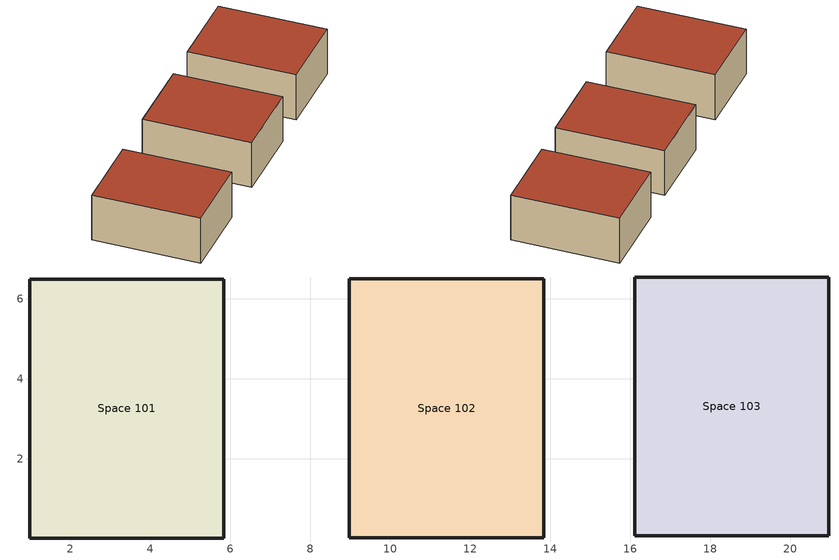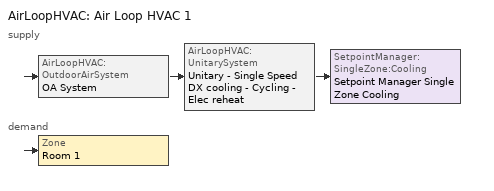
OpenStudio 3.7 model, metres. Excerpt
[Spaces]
Space 101
 floor ground: 5.84,6.49 5.84,0.02 0.98,0.02 0.98,6.49 z0
 wall outside: 5.84,6.49 0.98,6.49 0.98,0.02 5.84,0.02 5.84,6.49 z0:3
 roof outside: 5.84,0.02 5.84,6.49 0.98,6.49 0.98,0.02 z3
Space 102
 floor ground: 13.84,6.5 13.84,0.03 8.98,0.03 8.98,6.5 z0
 wall outside: 13.84,6.5 8.98,6.5 8.98,0.03 13.84,0.03 13.84,6.5 z0:3
 roof outside: 13.84,0.03 13.84,6.5 8.98,6.5 8.98,0.03 z3
Space 103
 floor ground: 20.97,6.54 20.97,0.07 16.12,0.07 16.12,6.54 z0
 wall outside: 20.97,6.54 16.12,6.54 16.12,0.07 20.97,0.07 20.97,6.54 z0:3
 roof outside: 20.97,0.07 20.97,6.54 16.12,6.54 16.12,0.07 z3
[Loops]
AirLoopHVAC 'Air Loop HVAC 1'
 supply: AirLoopHVAC:OutdoorAirSystem 'OA System' > AirLoopHVAC:UnitarySystem 'Unitary - Single Speed DX cooling - Cycling - Elec reheat' > SetpointManager:SingleZone:Cooling 'Setpoint Manager Single Zone Cooling'
 demand: Zone 'Room 1'
[Building]
Building 1: Space Type=189.1-2009 - Office - OpenOffice - CZ4-8; Default Construction Set=189.1-2009 - CZ5 - Office
[Site]
BANGKOK: Latitude {deg}=13.92; Longitude {deg}=100.6; Time Zone {hr}=7; Elevation {m}=12
[ClimateZones]
Climate Zone Institution Name 1=ASHRAE; Climate Zone Document Name 1=ANSI/ASHRAE Standard 169; Climate Zone Document Year 1=2006; Climate Zone Institution Name 2=CEC; Climate Zone Document Name 2=California Climate Zone Descriptions; Climate Zone Document Year 2=1995
[SizingPeriod:DesignDay] Barometric Pressure {Pa}=101181; Rain Indicator=No; Snow Indicator=No; Day of Month=21; Daylight Saving Time Indicator=No; Dry-Bulb Temperature Range Modifier Type=DefaultMultipliers
Name | Maximum Dry-Bulb Temperature {C} | Daily Dry-Bulb Temperature Range {deltaC} | Wind Speed {m/s} | Wind Direction {deg} | Sky Clearness | Month | Day Type | Humidity Condition Type | Wetbulb or DewPoint at Maximum Dry-Bulb {C} | Solar Model Indicator | ASHRAE Clear Sky Optical Depth for Beam Irradiance | ASHRAE Clear Sky Optical Depth for Diffuse Irradiance
BANGKOK Ann Htg 99.6% Condns DB | 19 | 0 | 1.6 | 350 | 0 | 12 | WinterDesignDay | Wetbulb | 19 | ASHRAEClearSky
BANGKOK Ann Hum_n 99.6% Condns DP=>MCDB | 25.8 | 0 | 1.6 | 350 | 0 | 12 | WinterDesignDay | Dewpoint | 11.2 | ASHRAEClearSky
BANGKOK Ann Htg Wind 99.6% Condns WS=>MCDB | 27.5 | 0 | 6.4 | 350 | 0 | 12 | WinterDesignDay | Wetbulb | 27.5 | ASHRAEClearSky
BANGKOK Ann Clg .4% Condns DB=>MWB | 37.2 | 9.2 | 4.1 | 180 |  | 4 | SummerDesignDay | Wetbulb | 26.7 | ASHRAETau | 0.7 | 1.538
[DefaultConstructionSet]
189.1-2009 - CZ5 - Office: Default Exterior Surface Constructions=Default Surface Constructions 13; Default Interior Surface Constructions=Default Surface Constructions 14; Default Ground Contact Surface Constructions=Default Surface Constructions 15; Default Exterior SubSurface Constructions=Default Sub Surface Constructions 9; Default Interior SubSurface Constructions=Default Sub Surface Constructions 10; Interior Partition Construction=Interior Partition
[DefaultSurfaceConstructions]
Name | Floor Construction | Wall Construction | Roof Ceiling Construction
Default Surface Constructions 13 | ExtSlabCarpet 4in ClimateZone 1-8 | ASHRAE 189.1-2009 ExtWall Mass ClimateZone 5 | ASHRAE 189.1-2009 ExtRoof IEAD ClimateZone 2-5
Default Surface Constructions 14 | Interior Floor | Interior Wall | Interior Ceiling
Default Surface Constructions 15 | ExtSlabCarpet 4in ClimateZone 1-8 | ExtSlabCarpet 4in ClimateZone 1-8 | ExtSlabCarpet 4in ClimateZone 1-8
[Construction]
ExtSlabCarpet 4in ClimateZone 1-8: MAT-CC05 4 HW CONCRETE, CP02 CARPET PAD
Interior Floor: F16 Acoustic tile, F05 Ceiling air space resistance, M11 100mm lightweight concrete
Interior Wall: G01a 19mm gypsum board, F04 Wall air space resistance, G01a 19mm gypsum board
Interior Ceiling: M11 100mm lightweight concrete, F05 Ceiling air space resistance, F16 Acoustic tile
Exterior Door: F08 Metal surface, I01 25mm insulation board
Interior Window: Clear 3mm
Interior Door; Interior Partition: G05 25mm wood
ASHRAE 189.1-2009 ExtRoof IEAD ClimateZone 2-5: Roof Membrane, Roof Insulation [21], Metal Decking
ASHRAE 189.1-2009 ExtWindow ClimateZone 4-5: Theoretical Glass [207]
ASHRAE 189.1-2009 ExtWall Mass ClimateZone 5: 1IN Stucco, 8IN Concrete HW, Wall Insulation [40], 1/2IN Gypsum
[Material] Thermal Absorptance=0.9
Name | Roughness | Thickness {m} | Conductivity {W/m-K} | Density {kg/m3} | Specific Heat {J/kg-K} | Solar Absorptance | Visible Absorptance
MAT-CC05 4 HW CONCRETE | Rough | 0.1016 | 1.311 | 2240 | 836.8 | 0.85 | 0.85
1IN Stucco | Smooth | 0.0253 | 0.6918 | 1858 | 837 | 0.92 | 0.92
8IN Concrete HW | MediumRough | 0.2033 | 1.7296 | 2243 | 837 | 0.65 | 0.65
1/2IN Gypsum | Smooth | 0.0127 | 0.16 | 784.9 | 830 | 0.4 | 0.4
Roof Membrane | VeryRough | 0.0095 | 0.16 | 1121.29 | 1460 | 0.7 | 0.7
Metal Decking | MediumSmooth | 0.0015 | 45.006 | 7680 | 418.4 | 0.6 | 0.6
F16 Acoustic tile | MediumSmooth | 0.0191 | 0.06 | 368 | 590 | 0.3 | 0.3
M11 100mm lightweight concrete | MediumRough | 0.1016 | 0.53 | 1280 | 840 | 0.5 | 0.5
G01a 19mm gypsum board | MediumSmooth | 0.019 | 0.16 | 800 | 1090 | 0.4 | 0.4
F08 Metal surface | Smooth | 0.0008 | 45.28 | 7824 | 500 | 0.7 | 0.7
I01 25mm insulation board | MediumRough | 0.0254 | 0.03 | 43 | 1210 | 0.6 | 0.6
G05 25mm wood | MediumSmooth | 0.0254 | 0.15 | 608 | 1630 | 0.5 | 0.5
Roof Insulation [21] | MediumRough | 0.2105 | 0.049 | 265 | 836.8 | 0.7 | 0.7
Wall Insulation [40] | MediumRough | 0.0794 | 0.0432 | 91 | 837 | 0.5 | 0.5
[Material:NoMass]
CP02 CARPET PAD: Roughness=Smooth; Thermal Resistance {m2-K/W}=0.1; Thermal Absorptance=0.9; Solar Absorptance=0.8; Visible Absorptance=0.8
[Material:AirGap]
Name | Thermal Resistance {m2-K/W}
F05 Ceiling air space resistance | 0.18
F04 Wall air space resistance | 0.15
[DefaultSubSurfaceConstructions]
Name | Fixed Window Construction | Operable Window Construction | Door Construction | Tubular Daylight Dome Construction | Tubular Daylight Diffuser Construction
Default Sub Surface Constructions 9 | ASHRAE 189.1-2009 ExtWindow ClimateZone 4-5 | ASHRAE 189.1-2009 ExtWindow ClimateZone 4-5 | Exterior Door | Interior Window | Interior Window
Default Sub Surface Constructions 10 | Interior Window | Interior Window | Interior Door
[WindowMaterial:Glazing] Optical Data Type=SpectralAverage; Thickness {m}=0.003; Back Side Solar Reflectance at Normal Incidence=0; Back Side Visible Reflectance at Normal Incidence=0; Infrared Transmittance at Normal Incidence=0; Dirt Correction Factor for Solar and Visible Transmittance=1; Solar Diffusing=No
Name | Solar Transmittance at Normal Incidence | Front Side Solar Reflectance at Normal Incidence | Visible Transmittance at Normal Incidence | Front Side Visible Reflectance at Normal Incidence | Front Side Infrared Hemispherical Emissivity | Back Side Infrared Hemispherical Emissivity | Conductivity {W/m-K}
Clear 3mm | 0.837 | 0.075 | 0.898 | 0.081 | 0.84 | 0.84 | 0.9
Theoretical Glass [207] | 0.3311 | 0.6189 | 0.44 | 0.51 | 0.9 | 0.9 | 0.0133
[WindowMaterial:Blind]
Window Material Blind 1: Slat Width {m}=0.025; Slat Separation {m}=0.01875; Front Side Slat Beam Solar Reflectance=0.5; Back Side Slat Beam Solar Reflectance=0.5; Front Side Slat Diffuse Solar Reflectance=0.5; Back Side Slat Diffuse Solar Reflectance=0.5; Slat Beam Visible Transmittance=0
[SpaceType]
189.1-2009 - Office - OpenOffice - CZ4-8: Default Schedule Set=189.1-2009 - Office - OpenOffice - CZ4-8 Schedule Set; Design Specification Outdoor Air Object=189.1-2009 - Office - OpenOffice - CZ4-8 Ventilation; Standards Building Type=Office; Standards Space Type=OpenOffice
[DefaultScheduleSet]
189.1-2009 - Office - OpenOffice - CZ4-8 Schedule Set: Number of People Schedule=Office Work Occ; People Activity Level Schedule=Office Activity; Lighting Schedule=Office Bldg Light; Electric Equipment Schedule=Office Bldg Equip; Infiltration Schedule=Office Infil Quarter On
[Lights:Definition]
189.1-2009 - Office - OpenOffice - CZ4-8 Lights Definition: Design Level Calculation Method=Watts/Area; Watts per Space Floor Area {W/m2}=10.6563
[Lights]
189.1-2009 - Office - OpenOffice - CZ4-8 Lights: Lights Definition=189.1-2009 - Office - OpenOffice - CZ4-8 Lights Definition; Space or SpaceType=189.1-2009 - Office - OpenOffice - CZ4-8
[DesignSpecification:OutdoorAir]
189.1-2009 - Office - OpenOffice - CZ4-8 Ventilation: Outdoor Air Method=Sum; Outdoor Air Flow per Person {m3/s-person}=0.00943895
[People:Definition]
189.1-2009 - Office - OpenOffice - CZ4-8 People Definition: Number of People Calculation Method=People/Area; People per Space Floor Area {person/m2}=0.0565105; Fraction Radiant=0.3
[People]
189.1-2009 - Office - OpenOffice - CZ4-8 People: People Definition=189.1-2009 - Office - OpenOffice - CZ4-8 People Definition; Space or SpaceType=189.1-2009 - Office - OpenOffice - CZ4-8
[SpaceInfiltration:DesignFlowRate]
189.1-2009 - Office - OpenOffice - CZ4-8 Infiltration: Space or SpaceType=189.1-2009 - Office - OpenOffice - CZ4-8; Design Flow Rate Calculation Method=Flow/ExteriorArea; Flow per Exterior Surface Area {m3/s-m2}=0.000226568
[ElectricEquipment:Definition]
189.1-2009 - Office - OpenOffice - CZ4-8 Electric Equipment Definition: Design Level Calculation Method=Watts/Area; Watts per Space Floor Area {W/m2}=7.64238
[ElectricEquipment]
189.1-2009 - Office - OpenOffice - CZ4-8 Electric Equipment: Electric Equipment Definition=189.1-2009 - Office - OpenOffice - CZ4-8 Electric Equipment Definition; Space or SpaceType=189.1-2009 - Office - OpenOffice - CZ4-8
[ThermostatSetpoint:DualSetpoint]
Name | Cooling Setpoint Temperature Schedule
Thermostat Setpoint Dual Setpoint 1 | Small Office ClgSetp 1
Thermostat Setpoint Dual Setpoint 2 | Small Office ClgSetp 2
Thermostat Setpoint Dual Setpoint 3 | Small Office ClgSetp 3
[ShadingControl]
Shading Control 1: Shading Type=InteriorBlind; Shading Device Material=Window Material Blind 1; Multiple Surface Control Type=Sequential
[BuildingStory]
Building Story 1: Nominal Z Coordinate {m}=0; Nominal Floor to Floor Height {m}=3
[Space] Building Story=Building Story 1
Name | Thermal Zone
Space 101 | Room 1
Space 102 | Room 2
Space 103 | Room 3
[ThermalZone]
Name | Thermostat | Use Ideal Air Loads
Room 1 | Thermostat Setpoint Dual Setpoint 1 | No
Room 2 | Thermostat Setpoint Dual Setpoint 2 | Yes
Room 3 | Thermostat Setpoint Dual Setpoint 3 | Yes
[Sizing:Zone] Zone Cooling Design Supply Air Temperature Input Method=SupplyAirTemperature; Zone Cooling Design Supply Air Temperature {C}=14; Zone Cooling Design Supply Air Temperature Difference {deltaC}=11.11; Zone Heating Design Supply Air Temperature Input Method=SupplyAirTemperature; Zone Heating Design Supply Air Temperature {C}=40; Zone Heating Design Supply Air Temperature Difference {deltaC}=11.11; Zone Cooling Design Supply Air Humidity Ratio {kg-H2O/kg-air}=0.0085; Zone Heating Design Supply Air Humidity Ratio {kg-H2O/kg-air}=0.008; Cooling Design Air Flow Method=DesignDay; Heating Design Air Flow Method=DesignDay; Account for Dedicated Outdoor Air System=No; Dedicated Outdoor Air System Control Strategy=NeutralSupplyAir; Dedicated Outdoor Air Low Setpoint Temperature for Design {C}=autosize; Dedicated Outdoor Air High Setpoint Temperature for Design {C}=autosize; Zone Load Sizing Method=Sensible Load Only No Latent Load; Zone Latent Cooling Design Supply Air Humidity Ratio Input Method=HumidityRatioDifference; Zone Cooling Design Supply Air Humidity Ratio Difference {kgWater/kgDryAir}=0.005; Zone Latent Heating Design Supply Air Humidity Ratio Input Method=HumidityRatioDifference; Zone Humidification Design Supply Air Humidity Ratio Difference {kgWater/kgDryAir}=0.005
Room 1; Room 2; Room 3
[AirLoopHVAC]
Air Loop HVAC 1: Availability Schedule=Always On Discrete; Design Supply Air Flow Rate {m3/s}=autosize; Design Return Air Flow Fraction of Supply Air Flow=1
[Sizing:System]
Air Loop HVAC 1: Central Heating Maximum System Air Flow Ratio=0.3; Preheat Design Temperature {C}=7; Preheat Design Humidity Ratio {kg-H2O/kg-Air}=0.008; Precool Design Temperature {C}=12.8; Precool Design Humidity Ratio {kg-H2O/kg-Air}=0.008; Central Cooling Design Supply Air Temperature {C}=12.8; Central Heating Design Supply Air Temperature {C}=16.7; 100% Outdoor Air in Cooling=Yes; 100% Outdoor Air in Heating=Yes; Central Cooling Design Supply Air Humidity Ratio {kg-H2O/kg-Air}=0.0085; Zone Maximum Outdoor Air Fraction=1; Cooling Supply Air Flow Rate Per Floor Area {m3/s-m2}=0.00996765; Cooling Fraction of Autosized Cooling Supply Air Flow Rate=1; Cooling Supply Air Flow Rate Per Unit Cooling Capacity {m3/s-W}=3.94755e-05; Heating Supply Air Flow Rate Per Floor Area {m3/s-m2}=0.00996765; Heating Fraction of Autosized Heating Supply Air Flow Rate=1; Heating Fraction of Autosized Cooling Supply Air Flow Rate=1; Heating Supply Air Flow Rate Per Unit Heating Capacity {m3/s-W}=3.15882e-05; Cooling Design Capacity Method=CoolingDesignCapacity; Cooling Design Capacity {W}=autosize; Cooling Design Capacity Per Floor Area {W/m2}=234.7; Fraction of Autosized Cooling Design Capacity=1; Heating Design Capacity Method=HeatingDesignCapacity; Heating Design Capacity {W}=autosize; Heating Design Capacity Per Floor Area {W/m2}=157; Fraction of Autosized Heating Design Capacity=1; Central Cooling Capacity Control Method=OnOff; Occupant Diversity=autosize
[AirLoopHVAC:OutdoorAirSystem]
OA System: Controller=Outdoor Air Controller
[Controller:OutdoorAir]
Outdoor Air Controller: Minimum Outdoor Air Flow Rate {m3/s}=Autosize; Maximum Outdoor Air Flow Rate {m3/s}=Autosize; Economizer Control Type=NoEconomizer; Economizer Control Action Type=ModulateFlow; Economizer Maximum Limit Dry-Bulb Temperature {C}=28; Economizer Maximum Limit Enthalpy {J/kg}=64000; Economizer Minimum Limit Dry-Bulb Temperature {C}=-100; Lockout Type=NoLockout; Minimum Limit Type=FixedMinimum; Controller Mechanical Ventilation=Controller Mechanical Ventilation 1; High Humidity Control=No; Heat Recovery Bypass Control Type=BypassWhenOAFlowGreaterThanMinimum; Economizer Operation Staging=InterlockedWithMechanicalCooling
[Controller:MechanicalVentilation]
Controller Mechanical Ventilation 1: Availability Schedule=Always On Discrete hvac_library; System Outdoor Air Method=ZoneSum
[AirLoopHVAC:UnitarySystem]
Unitary - Single Speed DX cooling - Cycling - Elec reheat: Controlling Zone or Thermostat Location=Room 1; Dehumidification Control Type=None; Supply Fan=Fan On Off 8; Fan Placement=BlowThrough; DX Heating Coil Sizing Ratio=1; Cooling Coil=1 Spd DX Clg Coil 7; Use DOAS DX Cooling Coil=No; DOAS DX Cooling Coil Leaving Minimum Air Temperature {C}=2; Latent Load Control=SensibleOnlyLoadControl; Supplemental Heating Coil=Elec Htg Coil 15; Supply Air Flow Rate Method During Cooling Operation=SupplyAirFlowRate; Supply Air Flow Rate During Cooling Operation {m3/s}=autosize; Supply Air Flow Rate Method During Heating Operation=None; Supply Air Flow Rate Method When No Cooling or Heating is Required=SupplyAirFlowRate; Maximum Supply Air Temperature {C}=80; Maximum Outdoor Dry-Bulb Temperature for Supplemental Heater Operation {C}=21; Ancilliary On-Cycle Electric Power {W}=0; Ancilliary Off-Cycle Electric Power {W}=0; Maximum Temperature for Heat Recovery {C}=80
[Fan:OnOff]
Fan On Off 8: Availability Schedule=Always On Discrete hvac_library; Fan Total Efficiency=0.6; Pressure Rise {Pa}=300; Maximum Flow Rate {m3/s}=autosize; Motor Efficiency=0.8; Motor In Airstream Fraction=1; Fan Power Ratio Function of Speed Ratio Curve=Fan On Off Power Curve 3; Fan Efficiency Ratio Function of Speed Ratio Curve=Fan On Off Efficiency Curve 5
[Coil:Cooling:DX:SingleSpeed]
1 Spd DX Clg Coil 7: Availability Schedule=Always On Discrete hvac_library; Rated Total Cooling Capacity {W}=Autosize; Rated Sensible Heat Ratio=autosize; Rated COP {W/W}=3; Rated Air Flow Rate {m3/s}=autosize; Rated Evaporator Fan Power Per Volume Flow Rate 2017 {W/(m3/s)}=773.3; Rated Evaporator Fan Power Per Volume Flow Rate 2023 {W/(m3/s)}=934.4; Total Cooling Capacity Function of Temperature Curve=Curve Biquadratic 19; Total Cooling Capacity Function of Flow Fraction Curve=Curve Quadratic 9; Energy Input Ratio Function of Temperature Curve=Curve Biquadratic 11; Energy Input Ratio Function of Flow Fraction Curve=Curve Quadratic 8; Part Load Fraction Correlation Curve=Curve Quadratic 18; Minimum Outdoor Dry-Bulb Temperature for Compressor Operation {C}=-25; Nominal Time for Condensate Removal to Begin {s}=0; Ratio of Initial Moisture Evaporation Rate and Steady State Latent Capacity=0; Maximum Cycling Rate {cycles/hr}=0; Latent Capacity Time Constant {s}=0; Condenser Type=AirCooled; Evaporative Condenser Effectiveness=0; Evaporative Condenser Air Flow Rate {m3/s}=Autosize; Evaporative Condenser Pump Rated Power Consumption {W}=Autosize; Crankcase Heater Capacity {W}=0; Maximum Outdoor Dry-Bulb Temperature for Crankcase Heater Operation {C}=0; Basin Heater Capacity {W/K}=0; Basin Heater Setpoint Temperature {C}=10
[Coil:Heating:Electric]
Elec Htg Coil 15: Availability Schedule=Always On Discrete hvac_library
[SetpointManager:SingleZone:Cooling]
Setpoint Manager Single Zone Cooling: Control Variable=Temperature; Minimum Supply Air Temperature {C}=-99; Maximum Supply Air Temperature {C}=99; Control Zone=Room 1
[Schedule:Constant] Value=1
Always On Discrete; Always On Discrete hvac_library
[Schedule:Ruleset]
Name | Default Day Schedule | Summer Design Day Schedule | Winter Design Day Schedule
Office Bldg Light | Office Bldg Light Default Schedule | Office Bldg Light Summer Design Day | Office Bldg Light Winter Design Day
Office Activity | Office Activity Default Schedule | Office Activity Summer Design Day | Office Activity Winter Design Day
Office Infil Quarter On | Office Infil Quarter On Default Schedule | Office Infil Quarter On Summer Design Day | Office Infil Quarter On Winter Design Day
Office Bldg Equip | Office Bldg Equip Default Schedule | Office Bldg Equip Summer Design Day | Office Bldg Equip Winter Design Day
Office Work Occ | Office Bldg Occ Default Schedule | Office Bldg Occ Summer Design Day | Office Bldg Occ Winter Design Day
Small Office ClgSetp 1 | Small Office ClgSetp Default Schedule 1 | Small Office ClgSetp Summer Design Day 1 | Small Office ClgSetp Winter Design Day 1
Small Office ClgSetp 2 | Small Office ClgSetp Default Schedule 2 | Small Office ClgSetp Summer Design Day 2 | Small Office ClgSetp Winter Design Day 2
Small Office ClgSetp 3 | Small Office ClgSetp Default Schedule 3 | Small Office ClgSetp Summer Design Day 3 | Small Office ClgSetp Winter Design Day 3
[Schedule:Day]
Office Bldg Light Default Schedule: 5, 0, 0.05, 7, 0, 0.1, 8, 0, 0.3, 17, 0, 0.9, 18, 0, 0.7, 20, 0, 0.5, 22, 0, 0.3, 23, 0, 0.1, 24, 0, 0.05
Office Bldg Light Summer Design Day; Office Infil Quarter On Rule 1 Day Schedule; Office Bldg Equip Summer Design Day: 24, 0, 1
Office Bldg Light Winter Design Day; Office Bldg Equip Winter Design Day; Office Bldg Occ Winter Design Day; Office Bldg Occ Rule 1 Day Schedule: 24, 0, 0
Office Bldg Light Rule 1 Day Schedule: 24, 0, 0.05
Office Bldg Light Rule 2 Day Schedule: 6, 0, 0.05, 8, 0, 0.1, 14, 0, 0.5, 17, 0, 0.15, 24, 0, 0.05
Office Activity Default Schedule; Office Activity Summer Design Day; Office Activity Winter Design Day: 24, 0, 132
Office Infil Quarter On Default Schedule; Office Infil Quarter On Summer Design Day: 6, 0, 1, 22, 0, 0.25, 24, 0, 1
Office Infil Quarter On Winter Design Day; Office Infil Quarter On Rule 2 Day Schedule: 6, 0, 1, 18, 0, 0.25, 24, 0, 1
Office Bldg Equip Default Schedule: 8, 0, 0.4, 12, 0, 0.9, 13, 0, 0.8, 17, 0, 0.9, 18, 0, 0.8, 20, 0, 0.6, 22, 0, 0.5, 24, 0, 0.4
Office Bldg Equip Rule 1 Day Schedule: 24, 0, 0.3
Office Bldg Equip Rule 2 Day Schedule: 6, 0, 0.3, 8, 0, 0.4, 14, 0, 0.5, 17, 0, 0.35, 24, 0, 0.3
Office Bldg Occ Default Schedule: 6, 0, 0, 7, 0, 0.1, 8, 0, 0.2, 12, 0, 0.85, 13, 0, 0.5, 17, 0, 0.85, 18, 0, 0.7, 20, 0, 0.4, 22, 0, 0.1, 24, 0, 0.05
Office Bldg Occ Summer Design Day: 6, 0, 0, 22, 0, 1, 24, 0, 0.05
Office Bldg Occ Rule 2 Day Schedule: 6, 0, 0, 8, 0, 0.1, 14, 0, 0.4, 17, 0, 0.1, 24, 0, 0
Small Office ClgSetp Default Schedule 1; Small Office ClgSetp Summer Design Day 1; Small Office ClgSetp Default Schedule 2; Small Office ClgSetp Summer Design Day 2; Small Office ClgSetp Default Schedule 3; Small Office ClgSetp Summer Design Day 3: 6, 0, 26.7, 22, 0, 24, 24, 0, 26.7
Small Office ClgSetp Winter Design Day 1; Small Office ClgSetp Rule 1 Day Schedule 1; Small Office ClgSetp Winter Design Day 2; Small Office ClgSetp Rule 1 Day Schedule 2; Small Office ClgSetp Winter Design Day 3; Small Office ClgSetp Rule 1 Day Schedule 3: 24, 0, 26.7
Small Office ClgSetp Rule 2 Day Schedule 1; Small Office ClgSetp Rule 2 Day Schedule 2; Small Office ClgSetp Rule 2 Day Schedule 3: 6, 0, 26.7, 18, 0, 24, 24, 0, 26.7
[Schedule:Rule] Apply Monday=No; Apply Tuesday=No; Apply Wednesday=No; Apply Thursday=No; Apply Friday=No; Date Specification Type=DateRange; Start Month=1; Start Day=1; End Month=12; End Day=31
Name | Schedule Ruleset | Rule Order | Day Schedule | Apply Sunday | Apply Saturday
Office Bldg Light Rule 1 | Office Bldg Light | 0 | Office Bldg Light Rule 1 Day Schedule | Yes | No
Office Bldg Light Rule 2 | Office Bldg Light | 1 | Office Bldg Light Rule 2 Day Schedule | No | Yes
Office Infil Quarter On Rule 1 | Office Infil Quarter On | 0 | Office Infil Quarter On Rule 1 Day Schedule | Yes | No
Office Infil Quarter On Rule 2 | Office Infil Quarter On | 1 | Office Infil Quarter On Rule 2 Day Schedule | No | Yes
Office Bldg Equip Rule 1 | Office Bldg Equip | 0 | Office Bldg Equip Rule 1 Day Schedule | Yes | No
Office Bldg Equip Rule 2 | Office Bldg Equip | 1 | Office Bldg Equip Rule 2 Day Schedule | No | Yes
Office Work Occ Rule 1 | Office Work Occ | 0 | Office Bldg Occ Rule 1 Day Schedule | Yes | No
Office Work Occ Rule 2 | Office Work Occ | 1 | Office Bldg Occ Rule 2 Day Schedule | No | Yes
Small Office ClgSetp Rule 3 | Small Office ClgSetp 1 | 0 | Small Office ClgSetp Rule 1 Day Schedule 1 | Yes | No
Small Office ClgSetp Rule 4 | Small Office ClgSetp 1 | 1 | Small Office ClgSetp Rule 2 Day Schedule 1 | No | Yes
Small Office ClgSetp Rule 5 | Small Office ClgSetp 2 | 0 | Small Office ClgSetp Rule 1 Day Schedule 2 | Yes | No
Small Office ClgSetp Rule 6 | Small Office ClgSetp 2 | 1 | Small Office ClgSetp Rule 2 Day Schedule 2 | No | Yes
Small Office ClgSetp Rule 7 | Small Office ClgSetp 3 | 0 | Small Office ClgSetp Rule 1 Day Schedule 3 | Yes | No
Small Office ClgSetp Rule 8 | Small Office ClgSetp 3 | 1 | Small Office ClgSetp Rule 2 Day Schedule 3 | No | Yes
[Curve:Exponent]
Fan On Off Power Curve 3: Coefficient1 Constant=1; Coefficient2 Constant=0; Coefficient3 Constant=0; Minimum Value of x=0; Maximum Value of x=1
[Curve:Cubic]
Fan On Off Efficiency Curve 5: Coefficient1 Constant=1; Coefficient2 x=0; Coefficient3 x**2=0; Coefficient4 x**3=0; Minimum Value of x=0; Maximum Value of x=1
[Curve:Biquadratic] Minimum Value of x=17; Maximum Value of x=22; Minimum Value of y=13; Maximum Value of y=46
Name | Coefficient1 Constant | Coefficient2 x | Coefficient3 x**2 | Coefficient4 y | Coefficient5 y**2 | Coefficient6 x*y
Curve Biquadratic 19 | 0.766956 | 0.0107756 | -4.14703e-05 | 0.00134961 | -0.000261144 | 0.000457488
Curve Biquadratic 11 | 0.297145 | 0.0430933 | -0.000748766 | 0.00597727 | 0.000482112 | -0.000956448
[Curve:Quadratic]
Name | Coefficient1 Constant | Coefficient2 x | Coefficient3 x**2 | Minimum Value of x | Maximum Value of x
Curve Quadratic 9 | 0.8 | 0.2 | 0 | 0.5 | 1.5
Curve Quadratic 8 | 1.156 | -0.1816 | 0.0256 | 0.5 | 1.5
Curve Quadratic 18 | 0.75 | 0.25 | 0 | 0 | 1
